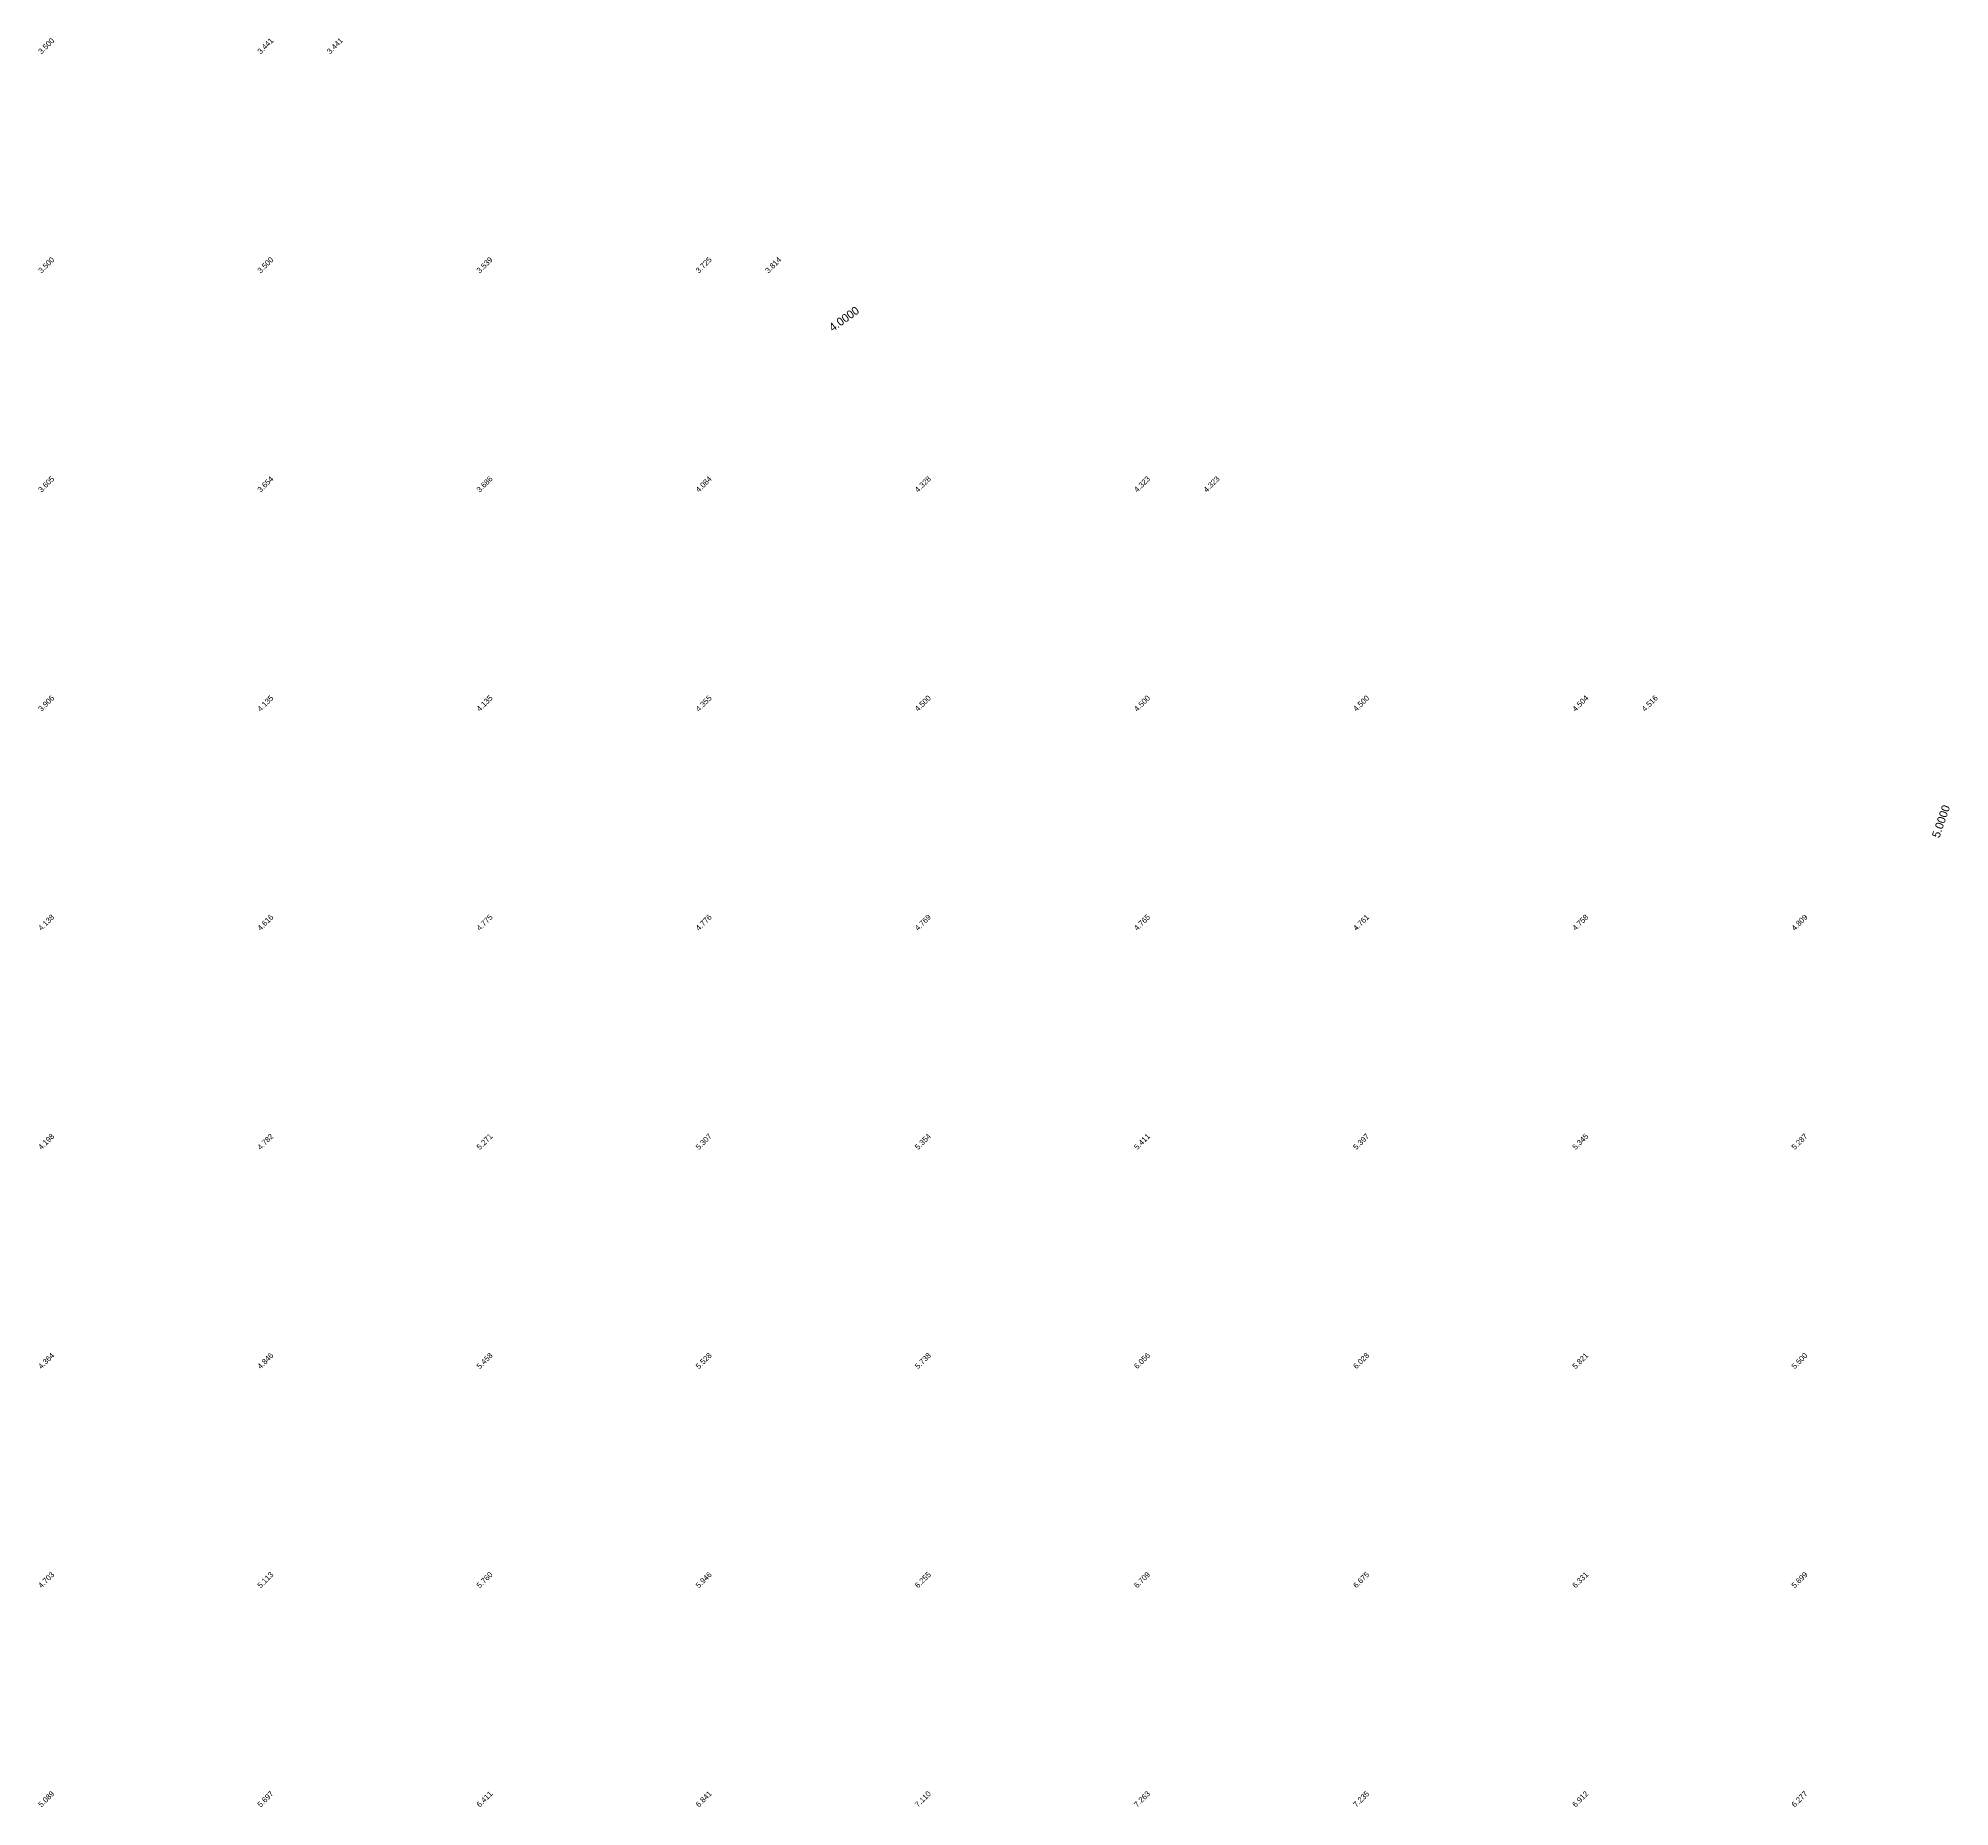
# Model space of a CAD drawing. Header units: metres. Extents: x 286386 to 287779, y 2079267 to 2080589.
# Drawn here: x 287259.3 to 287433.7, y 2080079.3 to 2080240.7 of the extents above; entities that cross this region are included whole.
import ezdxf
from ezdxf.enums import TextEntityAlignment as Align

# ---------------------------------------------------------------- set-up
doc = ezdxf.new("R2010")
doc.units = ezdxf.units.M
doc.header["$MEASUREMENT"] = 0
doc.layers.add('ESContAnn', color=231, linetype='Continuous')
doc.layers.add('ESElevation', color=150, linetype='Continuous')

msp = doc.modelspace()

# ---------------------------------------------------------------- texts
at = {"layer": 'ESContAnn'}
for s, rotation, p in [('4.0000', 35.6764, (287332.81, 2080215.09)), ('5.0000', 71.0296, (287432.91, 2080169.23))]:
    msp.add_text(s, height=0.75, rotation=rotation, dxfattribs=at).set_placement(p, align=Align.MIDDLE_CENTER)
at = {"layer": 'ESElevation'}
for s, p in [('3.500', (287260, 2080240)), ('3.441', (287280, 2080240)), ('3.441', (287286.34, 2080240)), ('3.500', (287260, 2080220)), ('3.500', (287280, 2080220)), ('3.539', (287300, 2080220)), ('3.725', (287320, 2080220)), ('3.814', (287326.34, 2080220)), ('3.605', (287260, 2080200)), ('3.654', (287280, 2080200)), ('3.686', (287300, 2080200)), ('4.084', (287320, 2080200)), ('4.328', (287340, 2080200)), ('4.323', (287360, 2080200)), ('4.323', (287366.34, 2080200)), ('3.906', (287260, 2080180)), ('4.135', (287280, 2080180)), ('4.135', (287300, 2080180)), ('4.355', (287320, 2080180)), ('4.500', (287340, 2080180)), ('4.500', (287360, 2080180)), ('4.500', (287380, 2080180)), ('4.504', (287400, 2080180)), ('4.516', (287406.34, 2080180)), ('4.138', (287260, 2080160)), ('4.616', (287280, 2080160)), ('4.775', (287300, 2080160)), ('4.776', (287320, 2080160)), ('4.769', (287340, 2080160)), ('4.765', (287360, 2080160)), ('4.761', (287380, 2080160)), ('4.758', (287400, 2080160)), ('4.809', (287420, 2080160)), ('4.198', (287260, 2080140)), ('4.782', (287280, 2080140)), ('5.271', (287300, 2080140)), ('5.307', (287320, 2080140)), ('5.354', (287340, 2080140)), ('5.411', (287360, 2080140)), ('5.397', (287380, 2080140)), ('5.345', (287400, 2080140)), ('5.287', (287420, 2080140)), ('4.364', (287260, 2080120)), ('4.846', (287280, 2080120)), ('5.458', (287300, 2080120)), ('5.528', (287320, 2080120)), ('5.738', (287340, 2080120)), ('6.056', (287360, 2080120)), ('6.028', (287380, 2080120)), ('5.821', (287400, 2080120)), ('5.500', (287420, 2080120)), ('4.703', (287260, 2080100)), ('5.113', (287280, 2080100)), ('5.760', (287300, 2080100)), ('5.946', (287320, 2080100)), ('6.255', (287340, 2080100)), ('6.709', (287360, 2080100)), ('6.675', (287380, 2080100)), ('6.331', (287400, 2080100)), ('5.699', (287420, 2080100)), ('5.089', (287260, 2080080)), ('5.697', (287280, 2080080)), ('6.411', (287300, 2080080)), ('6.841', (287320, 2080080)), ('7.110', (287340, 2080080)), ('7.263', (287360, 2080080)), ('7.235', (287380, 2080080)), ('6.912', (287400, 2080080)), ('6.277', (287420, 2080080))]:
    msp.add_text(s, height=0.5, rotation=45, dxfattribs=at).set_placement(p, align=Align.MIDDLE_CENTER)

doc.saveas('drawing.dxf')
